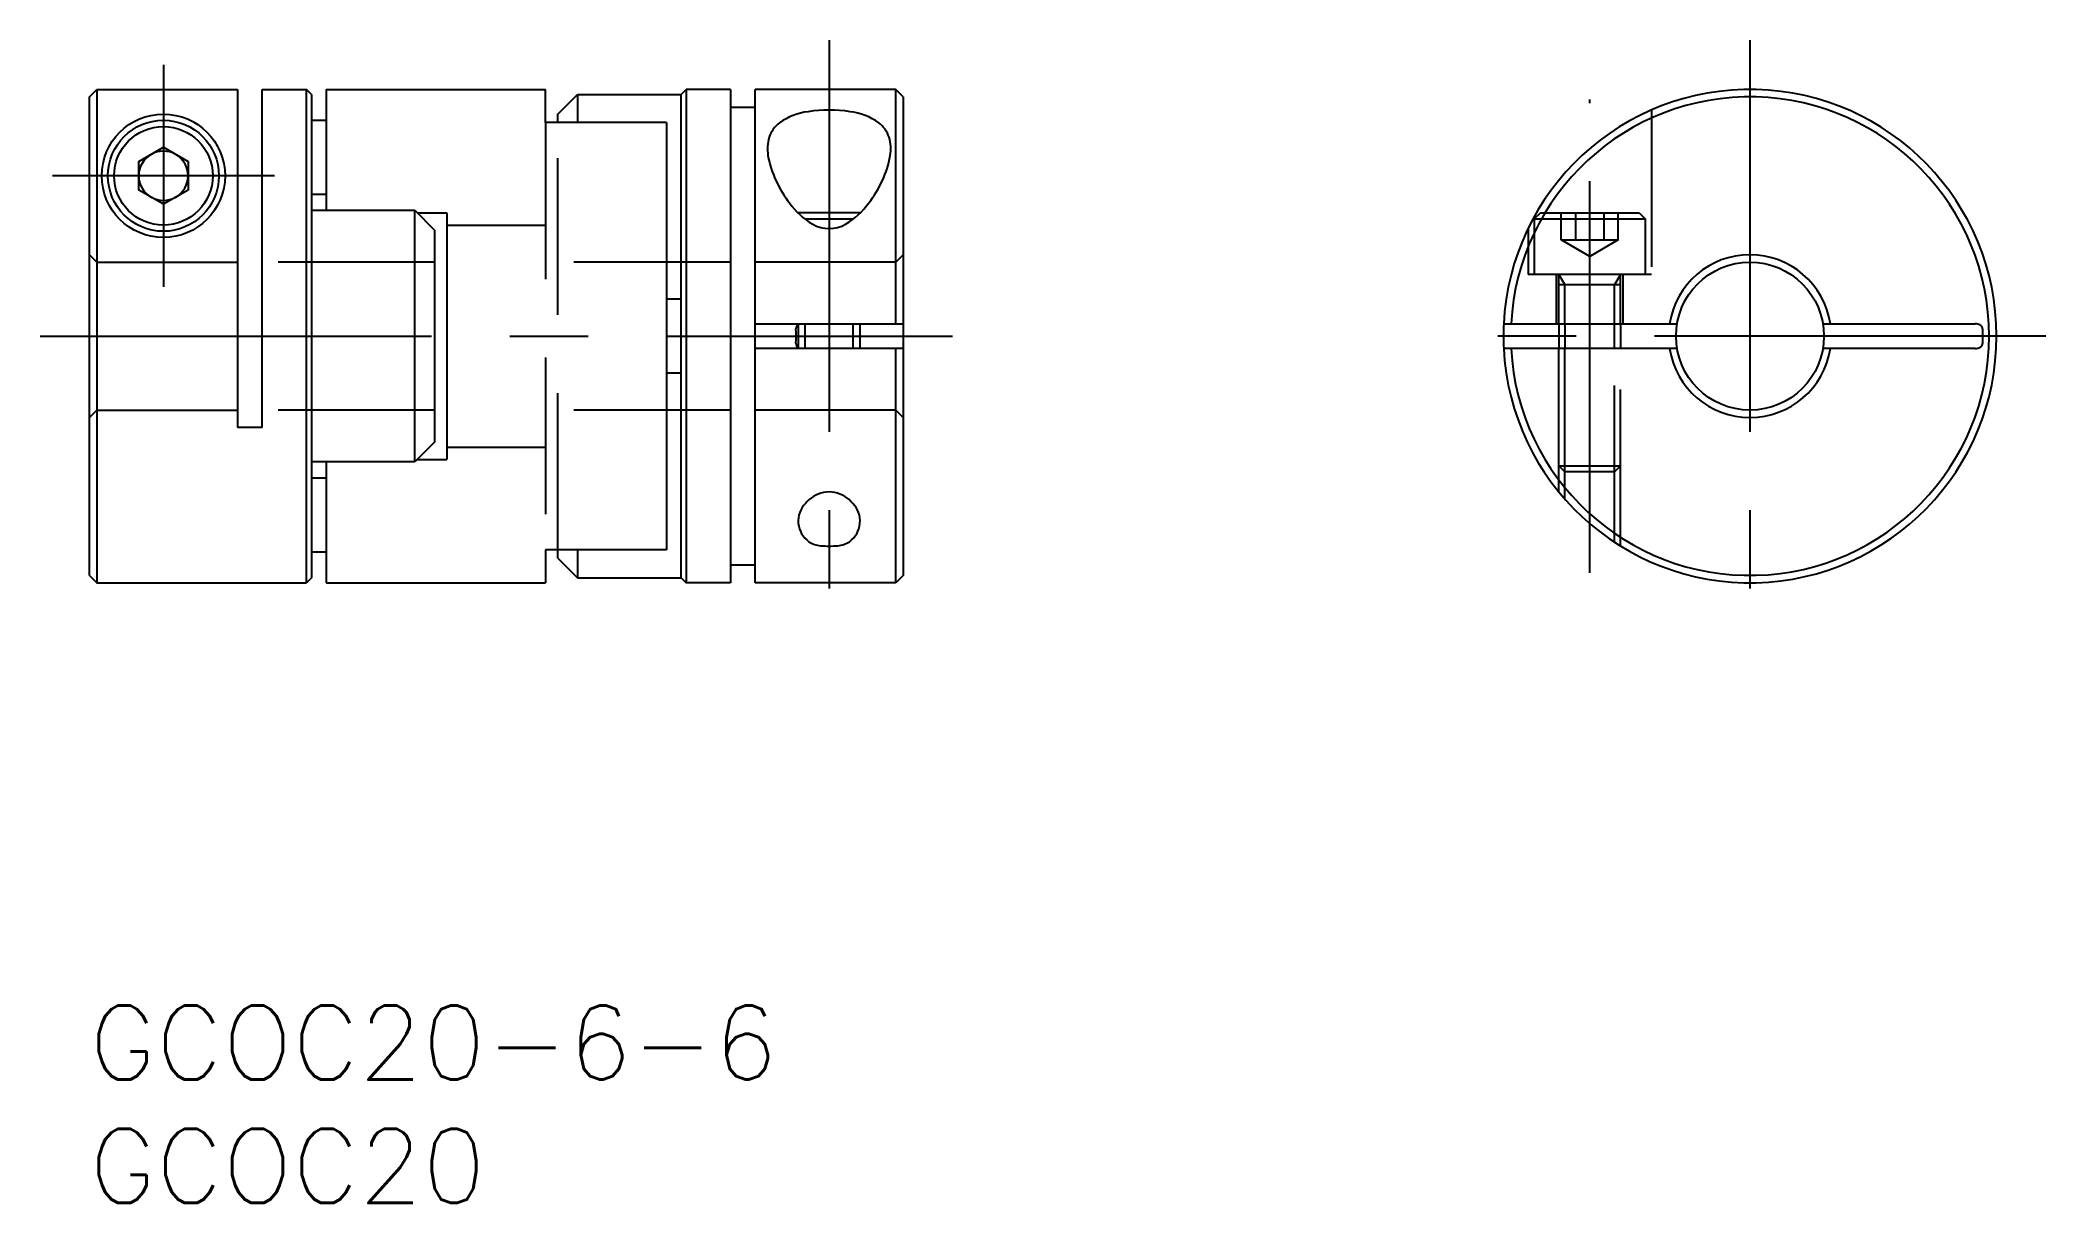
# Model space of a CAD drawing. Extents: x -2 to 79.3, y -8 to 39.1.
import ezdxf

# ---------------------------------------------------------------- set-up
doc = ezdxf.new("R2010")
doc.units = 0
doc.header["$LTSCALE"] = 0.5
doc.linetypes.add('CENTER', pattern=[50.8, 31.75, -6.35, 6.35, -6.35])
doc.linetypes.add('DASHED', pattern=[19.05, 12.7, -6.35])
doc.layers.get('0').update_dxf_attribs({"linetype": 'CONTINUOUS'})
doc.layers.add('CENTER', color=1, linetype='CENTER')
doc.styles.get("Standard").update_dxf_attribs({"font": 'txt.shx', "height": 3, "bigfont": 'bigfont.shx'})

# ---------------------------------------------------------------- blocks, each defined once
blk = doc.blocks.new('*U15')
at = {"color": 7, "linetype": 'CONTINUOUS'}
blk.add_text('GCOC20-6-6', height=3, dxfattribs=at).set_placement((0, -3))
blk = doc.blocks.new('*U16')
at = {"color": 7, "linetype": 'CONTINUOUS'}
blk.add_text('GCOC20', height=3, dxfattribs=at).set_placement((0, -8))

msp = doc.modelspace()

# ---------------------------------------------------------------- linework, layer by layer
at = {"color": 7, "linetype": 'CONTINUOUS'}
for p, q in [((0, 36.839), (0.3, 37.139)), ((0, 17.439), (0, 36.839)), ((0.3, 37.139), (0.3, 17.139)), ((0.3, 37.139), (6, 37.139)), ((6, 37.139), (6, 23.429)), ((7, 23.429), (7, 37.139)), ((7, 37.139), (8.8, 37.139)), ((8.8, 17.139), (8.8, 37.139)), ((9, 36.939), (8.8, 37.139)), ((9, 36.939), (9, 17.339)), ((19, 36.139), (19.8, 36.939)), ((19.8, 36.939), (19.8, 35.799)), ((19.8, 36.939), (24, 36.939)), ((24, 36.939), (24.2, 37.139)), ((24, 17.339), (24, 36.939)), ((24.2, 37.139), (24.2, 17.139)), ((26, 37.139), (24.2, 37.139)), ((26, 37.139), (26, 17.139)), ((27, 17.139), (27, 37.139)), ((32.7, 37.139), (27, 37.139)), ((32.7, 27.639), (32.7, 37.139)), ((33, 36.839), (32.7, 37.139)), ((33, 36.839), (33, 17.439)), ((19, 35.799), (19, 36.139)), ((26, 36.425), (27, 36.425)), ((2, 34.216), (3, 34.794)), ((2, 33.062), (2, 34.216)), ((3, 34.794), (4, 34.216)), ((4, 34.216), (4, 33.062)), ((3, 32.484), (2, 33.062)), ((4, 33.062), (3, 32.484)), ((9, 32.239), (13.2, 32.239)), ((13.2, 22.039), (13.2, 32.239)), ((13.2, 32.239), (14, 31.439)), ((31.265, 32.139), (28.735, 32.139)), ((29.022, 31.889), (30.978, 31.889)), ((14, 31.439), (14, 22.839)), ((27, 27.639), (33, 27.639)), ((28.75, 27.639), (28.75, 26.639)), ((31.25, 27.639), (31.25, 26.639)), ((57.359, 27.639), (64.388, 27.639)), ((59.596, 27.639), (59.596, 26.639)), ((62.096, 27.639), (62.096, 26.639)), ((70.304, 27.639), (76.484, 27.639)), ((76.779, 27.439), (76.779, 26.839)), ((33, 26.639), (27, 26.639)), ((32.7, 17.139), (32.7, 26.639)), ((64.388, 26.639), (57.359, 26.639)), ((76.484, 26.639), (70.304, 26.639)), ((7, 23.429), (6, 23.429)), ((14, 22.839), (13.2, 22.039)), ((13.2, 22.039), (9, 22.039)), ((19, 18.139), (19, 18.479)), ((19, 18.139), (19.8, 17.339)), ((19.8, 18.479), (19.8, 17.339)), ((0, 17.439), (0.3, 17.139)), ((0.3, 17.139), (8.8, 17.139)), ((9, 17.339), (8.8, 17.139)), ((19.8, 17.339), (24, 17.339)), ((24, 17.339), (24.2, 17.139)), ((26, 17.139), (24.2, 17.139)), ((27, 17.853), (26, 17.853)), ((32.7, 17.139), (27, 17.139)), ((33, 17.439), (32.7, 17.139))]:
    msp.add_line(p, q, dxfattribs=at)
for p, q in [((9.6, 37.139), (9.6, 32.239)), ((9.6, 37.139), (18.5, 37.139)), ((18.5, 35.799), (18.5, 37.139)), ((9, 35.889), (9.6, 35.889)), ((23.4, 35.799), (18.5, 35.799)), ((23.4, 35.799), (23.4, 18.479)), ((9, 32.889), (9.6, 32.889)), ((13.3, 32.139), (14.5, 32.139)), ((14.5, 32.139), (14.5, 22.139)), ((24, 28.639), (23.4, 28.639)), ((24, 25.639), (23.4, 25.639)), ((9.6, 22.039), (9.6, 17.139)), ((13.3, 22.139), (14.5, 22.139)), ((9, 21.389), (9.6, 21.389)), ((9, 18.389), (9.6, 18.389)), ((18.5, 18.479), (18.5, 17.139)), ((23.4, 18.479), (18.5, 18.479)), ((9.6, 17.139), (18.5, 17.139))]:
    msp.add_line(p, q)
at = {"color": 3, "linetype": 'DASHED'}
for p, q in [((18.5, 35.799), (18.5, 18.479)), ((19, 18.479), (19, 35.799)), ((63.346, 36.304), (63.346, 29.639)), ((58.596, 31.889), (58.846, 32.139)), ((58.596, 31.889), (58.596, 29.639)), ((58.596, 31.889), (63.096, 31.889)), ((58.846, 32.139), (62.846, 32.139)), ((59.692, 31.039), (59.692, 32.139)), ((60.269, 32.139), (60.269, 31.039)), ((61.424, 32.139), (61.424, 31.039)), ((62.001, 31.039), (62.001, 32.139)), ((62.846, 32.139), (63.096, 31.889)), ((63.096, 31.889), (63.096, 29.639)), ((14.5, 31.639), (18.5, 31.639)), ((58.346, 31.498), (58.346, 29.639)), ((59.692, 31.039), (62.001, 31.039)), ((60.846, 30.372), (59.692, 31.039)), ((62.001, 31.039), (60.846, 30.372)), ((0.3, 30.139), (0, 30.439)), ((0.3, 30.139), (6, 30.139)), ((14, 30.139), (7, 30.139)), ((26, 30.139), (19, 30.139)), ((32.7, 30.139), (27, 30.139)), ((32.7, 30.139), (33, 30.439)), ((63.346, 29.639), (58.346, 29.639)), ((59.496, 27.639), (59.496, 29.639)), ((59.596, 27.639), (59.596, 29.639)), ((59.596, 29.639), (59.84, 29.217)), ((62.096, 29.639), (61.853, 29.217)), ((62.096, 27.639), (62.096, 29.639)), ((62.196, 27.639), (62.196, 29.639)), ((62.096, 29.217), (59.596, 29.217)), ((59.84, 27.639), (59.84, 29.217)), ((61.853, 27.639), (61.853, 29.217)), ((59.596, 20.819), (59.596, 26.639)), ((59.84, 20.532), (59.84, 26.639)), ((61.853, 18.783), (61.853, 26.639)), ((62.096, 18.628), (62.096, 26.639)), ((0.3, 24.139), (0, 23.839)), ((0.3, 24.139), (6, 24.139)), ((14, 24.139), (7, 24.139)), ((26, 24.139), (19, 24.139)), ((32.7, 24.139), (27, 24.139)), ((32.7, 24.139), (33, 23.839)), ((14.5, 22.639), (18.5, 22.639)), ((59.596, 21.882), (62.096, 21.882)), ((59.596, 21.882), (59.84, 21.639)), ((61.853, 21.639), (59.84, 21.639)), ((61.853, 21.639), (62.096, 21.882))]:
    msp.add_line(p, q, dxfattribs=at)
at = {"color": 3, "linetype": 'CONTINUOUS'}
for p, q in [((29.02, 27.639), (29.02, 26.639)), ((30.98, 26.639), (30.98, 27.639)), ((59.84, 27.639), (59.84, 26.639)), ((61.853, 26.639), (61.853, 27.639))]:
    msp.add_line(p, q, dxfattribs=at)
at = {"color": 7, "linetype": 'CONTINUOUS'}
for centre, radius in [((3, 33.639), 2.5), ((3, 33.639), 2.25), ((3, 33.639), 2), ((67.346, 27.139), 3)]:
    msp.add_circle(centre, radius, dxfattribs=at)
for centre, radius, start, end in [((67.346, 27.139), 10, 182.86598, 177.13402), ((67.346, 27.139), 9.7, 182.9547, 177.0453), ((29.447, 33.736), 2.519, 96.77693, 125.44976), ((30, 30.839), 5.465, 81.04787, 98.95213), ((30.553, 33.736), 2.519, 54.55024, 83.22307), ((29.221, 34.718), 1.721, 163.71302, 188.68979), ((28.734, 34.815), 1.227, 127.57559, 161.69076), ((31.266, 34.815), 1.227, 18.30924, 52.42441), ((30.779, 34.718), 1.721, 351.31021, 16.28698), ((3, 33.639), 1, 120, 180), ((3, 33.639), 1, 60, 120), ((3, 33.639), 1, 0, 60), ((31.875, 35.285), 4.433, 190.74433, 218.3186), ((28.125, 35.285), 4.433, 321.6814, 349.25567), ((3, 33.639), 1, 180, 240), ((3, 33.639), 1, 300, 0), ((3, 33.639), 1, 240, 300), ((30.855, 34.285), 3.017, 215.42656, 239.68543), ((29.145, 34.285), 3.017, 300.31457, 324.57344), ((30, 32.809), 1.311, 239.4067, 300.5933), ((67.346, 27.139), 3.3, 8.71474, 171.28526), ((28.852, 27.439), 0.2, 120.53888, 182.60487), ((22.257, 27.139), 6.401, 357.39513, 2.60487), ((28.852, 26.839), 0.2, 177.39513, 239.46112), ((67.346, 27.139), 10, 177.13402, 182.86598), ((76.483, 27.226), 0.413, 62.96825, 89.79268), ((76.572, 27.399), 0.218, 28.57101, 63.09252), ((76.625, 27.435), 0.154, 1.26514, 26.21888), ((67.346, 27.139), 3.3, 188.71474, 351.28526), ((76.483, 27.052), 0.413, 270.20732, 297.03175), ((76.572, 26.878), 0.218, 296.90748, 331.42899), ((76.625, 26.842), 0.154, 333.78112, 358.73486), ((29.766, 19.642), 1.021, 135.34529, 235.0296), ((30.058, 19.486), 1.342, 102.4655, 139.35938), ((30, 19.672), 1.148, 78.33563, 101.66437), ((29.942, 19.486), 1.342, 40.64062, 77.5345), ((30.234, 19.642), 1.021, 304.9704, 44.65471), ((29.702, 19.544), 0.904, 234.78156, 266.58373), ((30.298, 19.544), 0.904, 273.41627, 305.21844), ((30, 23.18), 4.552, 265.56693, 274.43307)]:
    msp.add_arc(centre, radius, start, end, dxfattribs=at)
at = {"layer": 'CENTER', "color": 1, "linetype": 'CENTER'}
for p, q in [((30, 39.139), (30, 15.139)), ((67.346, 39.139), (67.346, 15.139)), ((3, 38.139), (3, 29.139)), ((60.846, 17.54), (60.846, 36.738)), ((7.5, 33.639), (-1.5, 33.639)), ((-2, 27.139), (35, 27.139)), ((79.346, 27.139), (55.346, 27.139))]:
    msp.add_line(p, q, dxfattribs=at)

# ---------------------------------------------------------------- block references
at = {"color": 7, "linetype": 'CONTINUOUS'}
for name in ['*U15', '*U16']:
    msp.add_blockref(name, (0, 0), dxfattribs=at)

doc.saveas('drawing.dxf')
